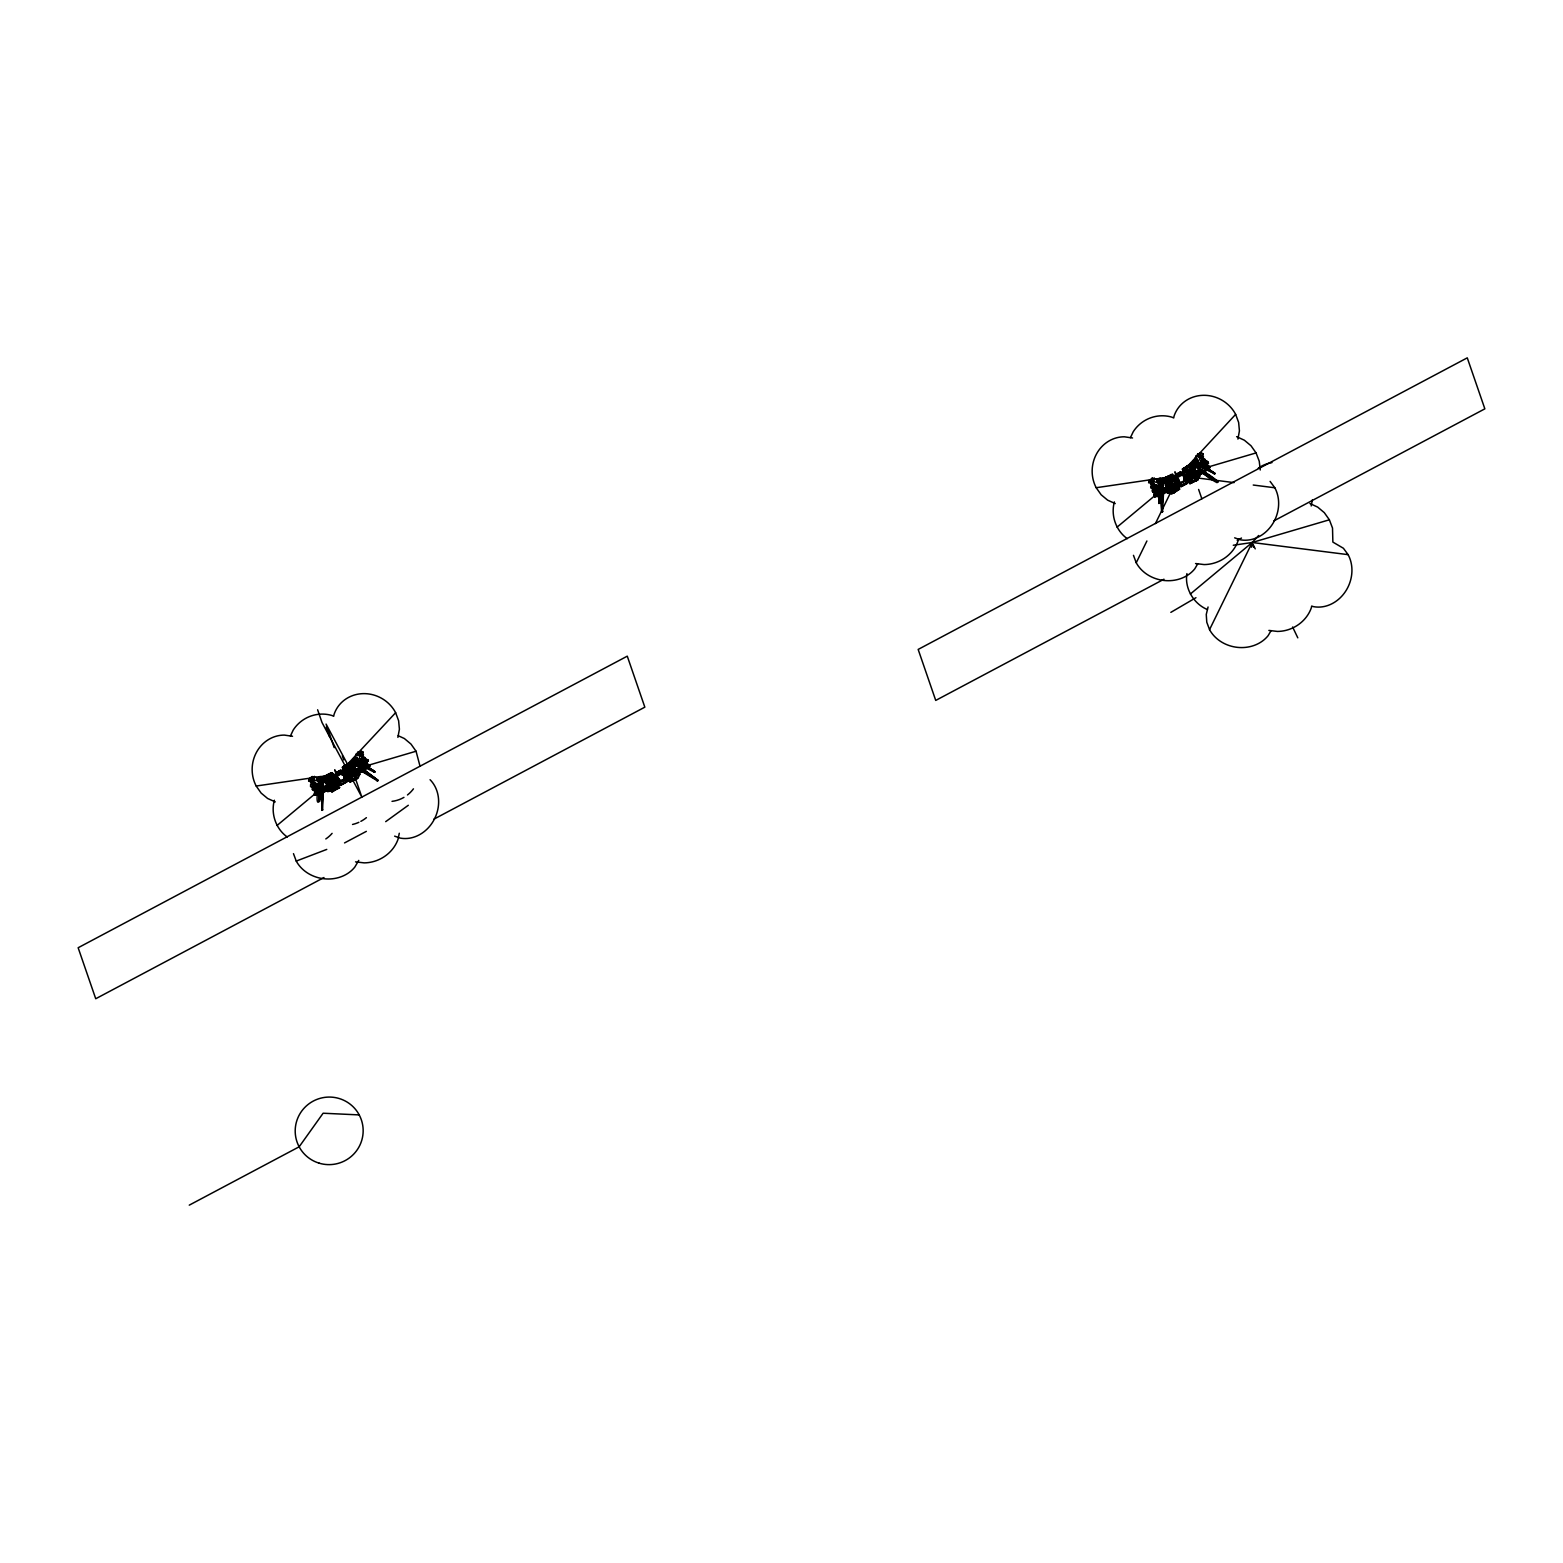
<?xml version="1.0" encoding="UTF-8"?>
<svg xmlns="http://www.w3.org/2000/svg" width="1563" height="1563" viewBox="0 0 1563 1563"><rect width="100%" height="100%" fill="white"/><g stroke="black" fill="none" stroke-linecap="round" stroke-linejoin="round"><path stroke-width="1.5" d="M318.403 784.958C313.128 818.992 325.905 793.613 318.403 784.958L312.385 789.569L319.204 785.193L318.735 801.331L319.204 785.193M318.793 780.308L318.637 777.983A2.032 1.622 52.5 0 1 320.513 776.635A2.032 1.622 52.5 0 1 322.212 778.96L319.399 801.487L318.676 778.472L318.989 781.344A2.032 1.622 52.5 0 1 317.484 779.996L317.387 778.179A2.032 1.622 52.5 0 1 319.165 777.671L320.063 777.221L318.344 779.292M321.704 792.461L321.998 810.396L322.838 792.636L314.632 795.176L315.101 789.022L315.003 794.805M1159.394 491.583L1158.925 503.071L1158.398 486.66L1158.925 503.54L1160.059 492.032M1173.09 476.617L1171.547 475.132L1170.218 476.031L1172.23 474.996L1167.17 477.262L1172.328 474.859L1167.17 477.243L1172.66 474.156L1161.602 479.196L1159.414 503.169L1159.043 479.646M1161.719 494.142L1161.7 511.589L1162.833 494.318L1161.778 512.117L1160.938 494.025L1161.7 511.589L1162.071 494.201L1154.647 496.858L1155.585 490.723L1156.014 496.546L1156.757 488.848M352.808 769.992L351.597 768.332A2.032 1.68 72.1 0 1 351.909 767.413C349.721 764.483 354.019 776.029 352.906 764.639M1193.722 470.58L1193.507 471.655A2.032 1.68 72 0 1 1191.28 472.436A2.032 1.68 72 0 1 1190.342 469.721L1196.223 455.771L1200.169 457.392L1203.217 453.915L1201.185 460.303M353.668 772.786L354.059 773.861M361.776 769.563L359.295 771.36L357.614 769.641M364.159 761.923C355.7 760.849 382.173 771.907 362.401 761.025M1193.644 473.296A2.032 1.622 52.6 0 0 1193.448 476.617L1193.624 473.648M1198.723 469.642L1198.43 471.752L1200.521 472.514M1199.837 470.189L1200.501 472.378M1201.439 471.733L1201.185 470.756M321.724 803.265L321.88 809.81L322.056 792.519L322.427 810.259L323.404 791.093M314.046 787.205L310.549 786.658L310.607 784.411L315.003 783.708M313.421 787.439L311.252 786.384L312.6 786.658M312.561 788.377L312.639 784.411L311.291 784.196M315.218 788.983L314.866 794.688L314.163 788.358M327.449 791.464L331.864 791.093L327.449 791.464L326.687 790.018L331.004 787.459L326.98 789.002C322.564 784.919 327.409 793.379 317.387 789.999L317.445 786.58M318.422 786.775L318.344 790.155L324.635 789.256M1153.162 483.631C1154.197 487.148 1146.832 486.992 1153.435 489.121M1154.158 490.04L1154.1 496.233L1155.585 490.723M1163.966 490.762L1165.197 489.707L1164.064 491.134L1157.401 491.681L1157.46 488.281M1158.417 488.477L1158.925 491.661L1157.401 491.681M1167.62 488.164L1168.968 490.704L1163.517 492.931L1162.54 511.922L1161.504 492.482L1156.757 494.67M314.104 793.848L321.49 790.8M314.104 794.551L322.838 791.933L323.736 787.752L324.342 788.631M1156.014 495.842C1162.305 500.707 1164.611 482.674 1164.083 492.56L1167.717 491.446M363.222 763.115L363.808 761.826L362.108 762.021M1193.39 475.64L1193.194 474.742A2.032 1.622 52.6 0 1 1193.409 473.413L1192.002 474.566A2.032 1.622 52.5 0 0 1194.288 477.536M1203.725 464.426L1203.1 463.332L1203.217 464.817M1159.258 490.899L1158.925 503.071L1158.847 487.91L1152.986 492.032L1153.709 486.269L1153.572 491.583L1158.886 488.359M1153.357 492.13L1154.08 486.367M324.088 790.878C325.807 787.478 321.314 789.276 321.333 782.203M319.575 785.29L318.911 801.37L319.575 785.29L313.342 790.429L313.401 786.423M361.834 769.543C359.822 770.11 353.687 775.228 362.01 770.793L357.165 774.037L355.797 770.833M1197.903 474.371L1197.043 470.658L1198.919 472.964L1200.814 472.3M1197.727 470.443L1197.297 474.644L1202.396 473.198L1197.18 475.738L1202.396 473.198M317.191 788.573L316.566 793.965L314.671 793.672L314.886 790.311M1156.561 495.666L1156.854 489.375M315.042 782.301L314.143 782.692C306.328 780.25 310.451 782.692 311.74 778.784C315.257 778.687 308.907 777.182 313.655 776.85L320.884 778.413L318.442 779.566M1160.488 479.06C1159.512 480.642 1154.842 482.303 1157.558 479.9A2.032 1.622 52.5 0 1 1159.179 479.372L1153.65 478.552C1149.704 476.832 1154.334 484.335 1149.293 482.361L1154.236 484.432M320.395 782.223L317.25 784.528L310.607 782.692L313.069 780.816L311.643 780.425L311.838 776.772L313.245 777.163M312.385 789.569L312.991 782.282M316.293 783.239L316.136 786.384L318.149 783.747M324.713 780.758C338.077 780.035 323.17 785.271 324.225 781.148C321.939 778.667 330.34 779.136 329.891 781.793C323.834 786.384 319.497 773.802 328.464 779.351L323.346 779.507L328.933 779.409A2.032 1.622 52.6 0 1 330.653 781.695A2.032 1.622 52.6 0 1 328.797 783.083L327.409 782.594M1153.26 478.845L1151.833 478.454L1151.657 482.127L1153.064 482.518L1150.622 484.393L1157.265 486.21M1159.199 486.875L1152.4 491.27L1153.025 484.882M1154.373 491.817L1155.116 485.253M1157.226 488.594L1156.249 490.86L1156.307 484.921M308.673 781.187L308.771 779.116L311.838 776.772M309.279 780.719L313.069 780.816M311.643 780.425L312.854 778.804M311.76 778.413L312.229 776.459M312.053 780.113L313.46 780.504L313.655 776.85M313.46 780.504L314.319 776.342M312.424 788.924L318.422 784.313L318.207 778.823A2.032 1.622 52.5 0 0 318.969 780.171L321.45 779.019L319.868 777.143M320.767 780.66L321.06 780.445A2.032 1.622 52.5 0 0 321.646 779.781L320.415 784.86L318.422 784.313M321.138 783.043L322.173 780.679L323.717 781.187M320.474 777.378C315.902 779.605 320.747 787.459 322.173 780.679M323.248 780.972L322.681 780.367M323.365 778.941L323.248 781.422L327.859 783.258L329.012 780.797L329.265 782.321M1148.668 482.869L1148.785 480.798L1151.833 478.454M1149.274 482.42L1153.064 482.518M1151.657 482.127L1152.244 478.161M1152.068 481.814L1153.474 482.205L1153.65 478.552M1153.474 482.205L1154.315 478.024M1156.991 490.313C1157.792 490.001 1154.529 487.89 1156.991 490.313L1157.304 485.233M1161.231 479.997L1161.075 479.704A2.032 1.622 52.5 0 0 1158.281 479.313L1158.437 485.995L1152.419 490.606M1160.293 479.235L1160.664 483.592L1162.11 484.002L1162.188 482.361L1168.733 484.55L1168.655 482.322L1169.222 483.69A2.032 1.622 52.5 0 1 1167.815 485.859A2.032 1.622 52.5 0 1 1165.724 483.631M1167.874 484.94L1162.716 483.006L1162.735 481.052L1168.929 481.091L1172.934 478.962M1163.36 480.623C1166.506 486.308 1158.613 476.168 1162.735 481.052M324.752 789.764L324.909 788.28M324.948 788.534L323.307 786.971M352.789 769.172C350.698 765.929 354.664 771.106 351.284 769.856A2.032 1.68 72.1 0 0 353.707 770.461L354.391 770.285M356.305 770.618L356.227 771.419M360.272 768.859L359.138 770.403L360.506 769.309L356.716 763.428L356.755 766.026L359.607 766.847M359.275 767.003L358.65 767.902L359.295 766.827M1163.224 489.903L1166.506 487.773M1165.041 491.485L1162.892 491.27L1165.021 490.704L1163.38 490.997L1163.81 490.079M1166.682 491.72L1171.019 489.141L1166.994 490.704C1166.526 488.477 1161.876 491.681 1164.689 491.583M1190.928 464.328L1191.69 463.859M1198.723 470.268L1201.263 469.935L1194.953 473.921L1192.979 472.886L1189.443 466.282L1193.057 464.191L1192.295 462.785L1189.463 464.621L1190.205 466.028L1183.66 469.291L1190.478 465.5M1194.953 473.921L1194.191 472.495L1196.535 475.386L1199.309 469.799L1196.516 472.925L1198.293 470.834M1196.32 472.3L1195.304 472.417L1196.242 473.101M1200.091 468.197L1199.876 469.623M1154.901 491.993L1154.119 495.53M1163.009 489.414L1162.657 487.48M1162.598 487.461C1163.36 488.047 1162.012 490.665 1163.36 486.933M313.811 782.223L312.893 788.553L314.886 789.1L315.355 783.317M1153.807 483.905L1152.908 490.235L1154.901 490.782L1155.936 485.175M1155.116 490.704L1154.998 496.487M359.9 768.625L359.334 769.875L377.621 780.953L365.586 771.614M359.119 770.735L359.705 769.895L358.552 770.539M362.792 762.06L363.71 762.744M1198.157 470.561L1198.196 471.049M1196.418 472.925L1197.395 474.761L1200.501 473.452C1200.599 467.943 1197.356 473.863 1199.563 471.166M1199.563 471.987L1199.583 470.111M1200.56 471.245L1199.134 472.417M314.417 782.282L314.104 783.512M324.948 788.319L322.056 786.951L321.958 785.408M322.701 784.626L322.642 785.779M327.507 785.603C329.969 784.743 328.718 786.13 325.28 785.974M357.321 775.15L357.849 774.31M355.778 777.065L355.211 774.466L359.099 772.806L359.881 774.232L357.458 774.525M360.545 769.699L359.138 770.754L359.724 769.797M360.369 769.524C356.95 769.719 354.625 781.402 357.712 768.762M360.408 769.367L359.627 769.563M1154.998 485.39L1154.295 483.846M1165.764 482.088L1167.053 480.818L1169.437 482.107M1168.01 488.047C1168.069 485.409 1169.183 488.34 1162.774 490.372L1163.673 489.688L1161.329 483.905M1197.258 476.266L1195.851 477.985M1197.219 477.399L1197.473 476.207M1199.134 472.085L1199.954 471.538L1198.899 472.358M1153.709 486.269L1153.377 491.739M317.348 788.201L317.23 786.912M323.013 790.214L321.998 790.702M331.317 786.736L331.122 785.525M1162.716 492.013L1161.661 491.837M274.385 800.236C270.575 813.659 275.889 828.898 287.24 836.986M1114.38 501.918C1110.59 515.341 1115.904 530.58 1127.255 538.668M1186.923 573.601C1184.383 588.352 1193.741 603.924 1207.437 609.57M1251.416 547.206L1252.178 542.498L1258.664 535.503M320.962 779.37L321.06 780.445L322.134 779.409M1160.762 480.349L1160.449 480.154A2.032 1.622 52.5 0 1 1160.586 482.537L1160.977 480.505L1160.02 480.955M1161.25 480.994L1160.762 482.361A2.032 1.622 52.5 0 0 1161.661 481.463L1160.918 485.585M321.392 779.156L320.005 783.454M1160.801 479.528L1160.313 485.136M1161.387 480.837L1159.902 484.804M1172.055 479.567C1148.805 487.324 1174.634 479.743 1168.089 484.217M1168.909 482.4C1158.965 477.282 1166.682 487.441 1169.945 483.201M1164.181 481.717L1168.909 483.749L1168.284 484.804M1175.493 477.555L1182.468 473.667M318.735 779.116L320.024 777.514M319.516 778.902L319.653 779.761M327.761 782.789L326.882 782.34A2.032 1.622 52.6 0 0 327.859 783.258L329.598 782.203M329.441 782.379L329.246 780.601M397.901 737.384L399.405 729.198L398.624 720.758L395.634 712.689A33.995 31.729 29.4 0 0 363.007 693.64A33.995 31.729 29.4 0 0 334.052 714.447L333.701 716.284L331.923 715.483A33.995 33.272 -33.2 0 0 293.219 730.038L290.425 735.978M1156.522 480.486L1157.577 479.861M1158.828 481.365L1159.355 479.9M1159.414 479.587L1159.863 480.837M1168.538 481.736L1164.279 481.384L1164.533 482.518M1167.248 484.51C1170.023 480.408 1164.63 485.038 1168.753 484.061M1169.202 484.198L1169.808 482.615M1237.916 439.086L1239.42 430.88L1238.638 422.459L1235.649 414.371A33.995 31.729 29.4 0 0 1203.022 395.322A33.995 31.729 29.4 0 0 1174.047 416.129L1173.715 417.966L1171.918 417.165A33.995 33.272 -33.2 0 0 1133.234 431.74L1130.44 437.66M1311.201 505.963L1312.314 499.926M354.449 761.279L358.181 762.099L357.829 763.565L355.309 763.076L353.492 769.953A2.032 1.68 72 0 1 351.265 770.754A2.032 1.68 72 0 1 350.327 768.039L354.039 760.634M1194.874 459.835A2.032 1.68 72.1 0 0 1193.585 462.433A2.032 1.68 72.1 0 0 1196.223 463.527L1194.249 471.401M354.703 763.369L354.156 769.289A2.032 1.68 72 0 0 354.019 768.254L354.039 769.152M1194.152 470.991C1198.762 465.618 1191.924 461.476 1191.084 469.134L1191.944 469.056M399.288 833.255L398.018 839.311A33.995 30.928 -25.6 0 1 364.12 862.874L355.543 861.858M1238.404 539.176L1238.013 540.993A33.995 30.928 -25.6 0 1 1204.116 564.575L1195.558 563.54M352.417 766.749A2.032 1.68 72.1 0 0 350.952 768.293C360.936 768.39 348.959 757.977 352.007 770.051M356.032 760.263L354.469 761.494L353.746 759.149M357.204 761.513A2.032 1.68 72.1 0 0 357.458 758.758L357.028 757.293L355.934 757.84A2.032 1.68 72.1 0 0 354.547 758.895L356.227 754.089L360.623 755.554L363.417 754.655L361.112 761.24L357.106 762.529L355.504 761.591M359.119 753.581L359.685 753.327C363.866 754.304 359.588 757.137 357.439 753.698L361.405 751.178L363.222 752.233L361.952 755.847M359.685 753.327L359.119 754.167L361.112 754.167L360.623 755.554M355.309 763.076C358.669 762.646 361.327 762.685 354.606 761.513L355.915 760.947M358.728 768.586L363.104 761.455L358.709 767.961M1198.997 464.406L1194.23 463.078L1193.819 461.378M1192.628 470.463C1190.85 477.164 1197.434 456.982 1190.908 470.717M1194.288 470.033L1194.015 465.794M1195.187 463.996L1193.409 464.953L1195.187 464.895M1193.644 461.456L1195.969 461.534L1194.484 463.176M1196.691 460.499C1194.112 456.689 1198.352 463.703 1195.226 460.245A2.032 1.68 72.1 0 0 1193.018 461.085A2.032 1.68 72.1 0 0 1193.976 463.781L1214.666 473.745L1194.64 460.714M1197.844 461.964A2.032 1.68 72.1 0 0 1197.473 460.44L1197.024 458.975L1195.929 459.522A2.032 1.68 72.1 0 0 1194.796 462.589M1203.217 453.915L1201.419 452.86L1197.942 453.993L1197.453 455.38L1200.638 457.256L1201.126 455.849L1199.485 455.849M1193.8 461.984L1197.922 463.781M1193.468 469.584L1193.741 471.284M350.894 768.722L353.043 764.541L354.059 765.147M351.167 768.351L351.108 769.621M1194.152 466.712L1195.382 466.165M1193.331 470.17L1194.073 465.872L1191.494 471.518M361.737 757.195L366.934 759.872L366.23 761.826L361.092 759.032L361.932 757.938M1208.062 606.991L1206.265 614.474L1206.773 622.211L1209.547 629.635A33.995 29.482 9.1 0 0 1268.101 635.692L1271.051 630.69M361.483 762.041L362.538 760.771M362.264 761.005L363.71 764.092M1193.39 474.839L1192.784 475.426M1201.967 463.371L1203.901 463.254M1200.872 471.85L1201.849 471.245M353.277 772.786L354.117 774.564M1192.569 475.269L1193.741 474.234M1175.259 477.008L1176.705 476.52M314.925 787.537L315.98 787.811L314.945 787.85M327.077 786.853L322.76 788.69L325.299 788.201M351.949 767.374L351.089 768.175L352.222 766.827A2.032 1.68 72 0 0 351.089 767.433C355.895 755.183 351.616 774.486 349.448 764.581L353.043 762.51L352.3 761.103L350.737 762.119L351.616 762.842M355.895 770.52L356.423 771.243M361.815 757.371L361.874 758.309M1155.975 488.652L1156.268 489.747L1156.327 488.516M1165.529 489.883L1164.279 491.056M360.799 763.408L374.749 771.731L355.211 758.563A2.032 1.68 72.1 0 0 353.004 759.384A2.032 1.68 72.1 0 0 353.98 762.099L374.514 772.259L362.186 764.033L368.34 760.947L360.525 764.19L375.14 772.005L361.209 762.236M368.047 760.028L360.994 762.607L360.311 764.561L367.364 761.982L368.047 760.028L361.834 756.902M1196.984 455.536L1197.942 453.993L1199.134 455.693M1201.224 463.918L1200.521 465.891L1215.057 473.784L1201.224 463.918L1207.769 462.511C1192.882 455.575 1219.003 465.266 1203.217 463.977M1209.508 467.552L1204.702 464.387L1209.86 467.786L1207.925 468.392L1202.865 465.207L1207.632 462.882M351.089 767.433L353.531 762.06M357.478 758.543C353.121 758.114 357.614 756.355 357.048 760.536M356.989 753.854L357.927 752.291L359.529 753.229M363.417 754.655L360.232 752.799L360.721 751.393M356.735 763.916L361.112 754.167M360.272 753.151L359.216 754.734M362.518 752.448L361.209 755.378L359.783 754.538L363.222 752.233M361.268 758.583C359.568 760.614 364.648 759.501 361.659 758.856M1193.839 464.543L1195.246 460.968L1199.251 464.426M1198.86 464.68L1194.62 463.195L1195.597 461.065L1198.997 463.449M1197.434 460.401L1195.167 460.929M1199.231 455.165L1200.677 456.005M1200.228 454.481L1200.736 453.075M1200.169 457.392L1196.73 465.598L1195.324 464.778M1201.693 455.673C1201.595 459.229 1197.356 454.657 1201.205 457.06L1202.494 454.11M1201.107 462.922L1203.432 456.357L1200.638 457.256M368.204 761.318L362.929 758.739L367.637 761.181M362.929 758.739L368.34 760.947M361.932 763.33L361.327 763.526M367.872 761.103L363.183 758.329M1206.069 462.062L1203.197 460.03M331.571 786.658L331.278 787.029A2.032 1.68 72 0 0 330.594 784.782M1171.469 488.633L1171.469 487.441M360.936 763.037L374.807 771.536L361.502 763.154L364.335 765.069L359.392 770.774L360.506 769.113M1163.165 479.04L1162.012 478.884L1162.755 480.29L1166.447 478.473L1163.419 479.782M1192.628 472.866L1192.901 473.706M1193.175 475.035L1193.37 476.012M1197.961 471.284L1196.262 476.344M1201.478 473.902C1198.723 472.475 1199.505 468.802 1199.368 471.205L1199.27 470.483M1199.388 472.456L1199.72 470.951M314.202 783.473L314.925 782.379M1197.59 476.52L1199.29 476.383L1197.551 480.095L1189.697 483.807L1191.827 482.674M320.728 782.457C325.358 781.754 321.314 785.74 322.584 786.306M322.369 786.033L323.541 783.669M1163.536 485.37L1162.325 487.128L1163.536 485.37L1162.735 483.866L1160.723 484.159M338.116 786.013L339.21 785.447L338.311 783.766M346.126 775.912L348.393 780.562L352.066 778.628L347.846 770.52M1177.916 488.731C1181.218 488.066 1173.715 488.965 1179.205 487.128L1178.014 484.589L1178.756 486.152L1175.044 487.832L1170.492 479.431M336.416 782.985L334.443 784.411L330.184 775.189L325.163 777.241M331.454 773.822C329.519 774.349 323.756 777.768 331.766 773.177M332.665 774.369L333.486 773.724L330.887 774.818L333.486 773.685L331.161 774.662M330.985 774.994L332.411 774.252L331.61 772.864L323.756 777.339M337.842 785.974L335.537 787.381L330.946 778.608L332.196 777.553L328.953 779.683L332.939 777.221M334.072 784.255L331.512 777.846L332.098 778.921M334.13 775.072L337.999 781.969L336.319 783.297M333.447 782.242L336.084 782.418M335.146 782.77L335.889 783.571L333.974 783.141M345.052 766.378L342.981 767.55L347.396 764.717M337.921 784.86L330.379 788.534L338.819 784.372L336.866 785.173M344.778 767.687L343.45 768.41L345.853 765.968M344.348 770.051C340.5 771.927 347.768 767.003 346.126 768.781M336.631 786.775L335.361 785.017L330.965 788.084L332.899 786.892L326.628 775.189L321.587 777.495L322.349 778.902M336.455 785.701L337.842 784.919L335.986 785.955M343.235 767.492L347.943 764.541L344.817 767.941M348.529 776.342L346.83 776.323L348.471 776.889L350.854 775.15M343.43 768.175L348.178 765.03L342.121 767.511L348.783 763.33L355.035 775.053L346.81 779.351C347.377 783.473 355.622 778.315 351.538 775.6L346.458 778.296L347.279 780.191L356.52 773.705M351.558 777.378L349.194 778.823L350.249 778.198M1171.547 476.52C1179.03 472.534 1162.071 480.154 1171.488 476.344M1167.639 480.857L1174.184 476.656L1173.539 477.536M1171.625 474.683L1167.033 476.891L1171.566 475.113M1169.515 483.436L1173.266 480.31C1163.868 481.15 1191.924 466.907 1187.138 474.195M1167.756 481.853L1171.84 479.509M1173.032 481.091L1171.625 481.58L1173.09 480.408M1173.95 484.862L1176.353 483.827M1182.839 470.483L1186.356 468.548L1190.967 477.34L1187.196 478.786L1182.781 470.404L1183.953 469.877M1185.477 471.284L1187.04 469.838L1183.953 472.046M1174.341 486.523L1175.142 488.34L1178.131 486.23M1185.672 469.134L1187.802 466.341M1186.141 470.619L1185.321 468.568L1185.594 470.053M1188.368 477.575L1189.463 476.891M1187.313 479.274L1189.971 477.829M1185.535 475.855L1187.997 481.502L1191.67 479.567M1190.557 480.935L1189.521 481.599L1192.061 480.31L1190.01 476.559L1191.612 479.313L1187.9 481.013M362.968 771.321L363.749 769.602L378.012 780.66L362.968 771.321L370.001 765.772L364.687 762.705L369.298 766.026M1217.089 482.674C1200.052 473.941 1196.711 464.172 1217.929 481.482L1203.627 471.87L1202.846 473.589L1217.557 481.951M360.467 762.646L363.241 756.472L365.097 757.703L362.968 762.451M364.492 758.153L363.905 759.364L365.097 757.703M362.636 765.577L363.945 765.948L361.151 764.092M364.335 765.069L359.939 770.422M361.366 770.93L366.856 766.398M367.911 766.71L369.181 764.62M1201.4 462.277L1203.236 458.154L1205.112 459.385L1202.982 464.133M1199.309 472.378L1204.35 466.751M1196.125 471.049L1198.43 475.132L1206.851 468.079M1204.585 464.465L1209.762 466.692L1202.396 472.612M1199.427 469.506L1201.107 465.754M369.923 765.929L364.433 763.096M363.28 770.618L364.492 769.992L377.699 780.289L363.28 770.618L369.493 765.87M1160.449 481.56L1161.446 480.72M329.695 781.93L327.839 782.36M1197.746 563.813L1194.796 568.815A33.995 29.482 9.1 0 1 1136.242 562.778L1146.91 540.974M1155.428 523.546L1174.614 484.335M1209.547 629.635L1252.178 542.498L1329.371 519.795L1332.516 528.06L1332.868 542.087L1343.399 548.261L1348.107 554.65A33.995 29.502 -65.7 0 1 1345.391 591.615A33.995 29.502 -65.7 0 1 1313.33 606.62L1311.689 606.053L1311.318 607.87A33.995 30.928 -25.6 0 1 1277.42 631.432L1268.863 630.417M1193.077 471.186C1190.049 473.902 1191.084 465.891 1193.194 468.04M351.89 766.925L354.039 764.541M1191.104 469.877L1193.761 465.969M353.648 759.774L354.645 759.012L356.09 760.419M1193.898 461.417L1194.914 460.597M1194.914 460.811L1194.132 461.984M1194.601 461.749L1196.867 461.788L1194.718 462.687M327.37 781.305L328.445 780.211L328.582 782.457M1160.938 480.681L1159.238 480.29L1159.844 485.077M1164.298 488.301L1163.282 489.18M312.678 782.321L312.893 784.313L312.932 782.653M315.843 783.864L314.769 784.9M1152.693 484.002L1152.83 485.917M362.01 758.524L362.049 757.293M1191.162 469.31L1190.557 469.31C1199.29 459.483 1186.962 470.346 1192.276 468.099M1193.644 471.049L1192.315 471.831M358.767 860.392L354.781 867.133A33.995 29.482 9.1 0 1 296.247 861.076L293.473 853.652M1155.448 487.754L1157.323 486.581M323.033 788.807L324.518 788.787M361.463 758.758L360.311 759.012M1155.975 489.883L1155.272 490.02M1201.224 460.753L1201.869 459.698M1200.306 472.69L1201.224 471.127M355.954 764.541L357.282 763.057L360.232 768.586L361.248 768.254L352.964 771.204L352.144 769.621M1196.77 467.728L1198.88 467.728L1195.969 466.223L1197.278 464.739L1201.615 472.808M352.242 772.513L351.988 772.864A2.032 1.622 52.5 0 0 352.906 775.522M359.803 770.598L358.494 769.778M331.884 775.619C335.029 774.369 320.552 776.459 332.04 772.689M1171.078 475.64L1171.078 477.633L1172.426 476.774M336.162 784.509C339.659 784.528 337.295 778.96 338.8 782.75L337.12 781.363M348.1 768.683L349.194 768.175L346.908 769.035M356.872 777.573L349.174 781.148L351.304 780.035M1177.369 485.526L1175.786 486.425M1188.408 470.346L1189.463 470.346L1185.711 471.186M1190.4 482.127L1189.189 482.83L1191.143 481.599M359.881 774.232L358.142 777.964L349.682 782.106L357.536 778.413L359.256 772.337M1197.746 478.903L1199.876 475.934L1199.114 474.488L1194.64 476.598L1197.551 480.095M327.761 774.72C324.928 777.339 335.596 771.262 331.649 772.982M1188.056 469.975L1188.994 469.545M1164.767 491.446L1164.513 488.789L1161.915 488.457M325.846 779.976C328.953 777.651 326.745 781.656 326.843 779.175M326.628 780.523L326.667 780.484A2.032 1.622 52.6 0 1 329.402 780.64A2.032 1.622 52.6 0 1 329.305 783.434L328.464 784.059M328.738 782.36L328.543 781.129L329.226 782.106A2.032 1.622 52.5 0 1 327.351 784.079A2.032 1.622 52.5 0 1 325.925 781.051M1153.904 484.1L1155.975 485.116M1199.583 471.85L1198.059 472.124M1199.954 472.104L1203.959 467.63M328.015 779.195L329.324 779.663L334.677 775.776L328.093 780.054L327.292 779.292L332.352 778.12M343.508 766.964C341.242 769.738 352.496 762.47 346.165 766.573M342.981 767.492L345.052 766.515M343.86 768.039L342.766 768.762L343.586 768.097M346.224 767.042L350.952 775.639L349.194 776.479L350.698 774.154L350.952 776.303M338.389 787.049L331.884 790.565L338.409 786.677M337.96 788.28L338.917 787.635M1173.891 491.857L1171.879 492.247L1177.642 488.75M1178.346 488.672L1177.252 489.219L1178.033 488.555M1167.444 493.146L1168.596 492.775L1167.424 490.88L1167.444 493.146L1171.605 493.732L1178.111 489.883M1178.268 489.981L1173.481 493.127M345.618 768.175L344.134 768.898M343.997 769.133L343.45 767.14M347.885 779.312L349.78 778.608M1189.072 479.567L1195.617 475.68M1189.658 480.349L1191.573 479.06M1191.553 479.372L1196.535 475.386M331.512 777.807L327.273 780.484M1168.694 481.365L1170.785 479.978M1171.449 478.806L1168.284 480.544L1171.586 479.528M340.597 771.634L395.634 712.689M351.323 768.156L353.805 767.746L352.476 767.902M1182.136 472.124L1235.649 414.371M1194.249 461.398L1196.398 460.772M1193.585 462.062L1193.761 460.831L1194.933 462.355L1195.207 461.144M1192.374 469.916C1193.331 471.635 1190.693 468.646 1194.112 470.561M1198.587 464.778L1198.821 464.309M1163.751 481.775L1168.206 482.186M321.626 784.685L322.701 783.903M324.127 786.951L322.994 787.713M1152.556 479.919L1152.165 479.802M330.985 778.511L332.352 777.69M341.887 772.708L340.695 770.461L338.917 771.106L337.628 772.083L338.819 774.33L336.651 775.912M353.512 762.353L352.75 760.947L343.43 767.433L344.309 766.847M346.146 767.101L342.766 768.781L347.201 777.085L348.49 776.948M340.05 773.822L339.738 774.408M348.275 775.873L350.464 774.388M337.12 786.384L338.018 785.974L337.53 787.537M355.309 774.076L348.139 778.179L349.838 777.495M349.077 778.902L349.936 777.866M350.132 779.683L350.972 779.175M350.874 778.999L349.682 779.761M1170.062 475.875L1172.25 474.703M1179.147 472.847L1175.728 474.624L1176.118 475.836M1187.196 471.811L1188.056 472.886L1192.921 471.498L1191.299 471.557M1173.461 475.367L1178.014 483.651L1176.118 485.253M1177.603 485.253L1176.001 486.484M1177.388 486.581L1170.394 490.235L1178.815 486.386L1177.095 486.386M1189.463 476.93L1190.478 476.09L1189.482 478.004L1190.869 476.832L1189.814 473.257L1190.772 475.015L1185.672 477.711L1184.715 475.953L1186.395 477.34M1189.717 477.946L1186.805 478.024M1189.56 481.638L1190.752 479.939M1190.713 481.033L1189.638 481.404L1190.772 482.225M1190.4 482.4L1196.887 479.255M315.101 788.104L315.394 787.146M350.542 762.724L351.187 761.963M352.476 765.85L351.87 767.218M330.75 787.01L329.754 783.864L328.386 784.646M1163.243 490.254L1164.396 490.606L1163.224 490.704M325.612 776.909L332.509 774.466M1165.627 478.591L1172.27 475.777M351.245 780.035L350.053 780.719L351.03 780.406M1187.02 471.205L1189.482 470.385M1177.33 485.644L1178.307 485.097L1176.665 485.468M1167.541 477.672L1166.096 477.477L1170.472 475.562M277.081 825.44L320.141 789.549M1117.076 527.122L1160.156 491.231M1190.381 593.999L1252.178 542.498L1348.107 554.65M319.36 785.798L313.186 789.803M328.386 778.726L332.079 776.479M328.445 779.136L329.422 778.628M331.434 777.104L332.313 778.941M1183.269 468.763C1195.617 461.573 1177.525 470.248 1185.164 470.561M343.118 767.374L347.299 765.44M337.256 787.459L338.331 786.873M1183.797 468.529L1184.324 470.463L1185.672 469.877M1183.445 469.877L1188.173 466.77L1184.226 469.056M1178.854 489.649L1179.85 489.024L1178.6 489.629M1184.832 467.884L1184.5 468.9M330.184 775.189C322.115 778.862 330.77 772.181 325.788 777.299L325.026 775.893M314.886 789.1L318.559 786.267M314.358 790.116L320.376 785.505M349.135 768.156L348.549 769.27L350.854 767.023M336.573 782.028L337.608 781.226L338.096 782.477L336.612 783.141L337.901 782.106M1165.392 477.536L1171.605 476.656M1152.4 491.27L1158.398 486.66M1154.901 490.782L1158.574 487.969M1176.587 483.709L1178.834 483.788L1177.799 481.502L1172.699 484.217L1173.774 486.581L1169.437 476.383M316.507 778.804L318.246 777.69A2.032 1.622 52.5 0 1 320.747 777.632L321.333 778.608M317.309 779.878L319.204 778.335M313.557 782.985L314.73 783.825M318.598 779.839L323.873 776.87M318.793 780.054L319.927 779.566M314.984 783.161L314.143 782.692M319.301 780.347L321.118 779.39M320.864 779.996L321.392 780.152A2.032 1.622 52.5 0 0 320.747 777.632L320.298 777.475M321.724 779.077L326.433 776.791L325.143 776.029M324.244 781.031L324.752 779.585M318.852 784.274L323.736 780.601L322.623 781.383M324.283 779.917L329.168 780.25M318.383 785.349L320.356 785.896M325.886 780.855L326.139 779.722M327.312 780.25L327.996 779.722A2.032 1.622 52.6 0 0 326.862 780.289M327.429 781.031L327.155 780.054M327.917 781.93L326.296 783.356M326.765 782.106L327.761 781.656M326.569 780.328C330.887 779.429 325.846 782.809 329.637 780.64M329.305 783.923L326.276 785.212L328.015 788.67L323.971 791.093L322.193 787.772M327.038 786.638L325.866 785.525L326.647 786.951L330.575 787.342M348.998 769.191L350.425 767.042L348.373 768.254M349.838 768.742L350.894 767.921M331.981 785.193L331.434 786.443M326.042 787.4L329.988 787.791L338.292 783.395M364.374 762.412L364.023 760.927L362.049 761.142M364.589 762.783L369.454 765.694M353.941 774.056L353.062 774.564M318.832 800.862L319.77 801.116M352.906 774.33L351.831 769.68M358.318 770.11L359.939 769.699M357.165 774.037L362.382 771.516M362.01 770.793L358.415 773.451L357.693 772.63M362.382 770.93L368.399 766.339M354.703 777.886L356.364 776.596M359.275 774.701L357.575 774.623M356.169 779.175L350.229 767.511M377.445 780.171L377.074 780.972M1159.218 480.017L1157.48 481.678A2.032 1.622 52.5 0 0 1158.984 483.026L1154.139 481.697M1160.293 480.369L1161.153 484.725L1162.11 484.002M1153.826 485.624L1154.823 485.292M1163.81 479.06L1165.041 477.594L1163.185 479.001M1159.668 481.463L1161.172 480.017M1160.234 481.756L1161.309 480.876M1165.568 477.692L1166.643 476.871L1172.953 488.574L1165.783 477.243M1160.86 481.678L1162.13 481.111M1163.36 481.209L1168.284 481.599M1167.756 477.418L1166.252 478.102M1162.716 483.006L1163.263 482.654M1158.378 487.031L1160.371 487.578M1152.986 492.032L1158.984 487.422M1166.877 481.971L1168.44 481.892M1166.819 483.807L1167.659 482.791M1167.776 483.358L1166.291 485.038M1168.245 483.397L1169.652 482.342L1169.73 483.358A2.032 1.622 52.6 0 1 1168.733 485.312A2.032 1.622 52.6 0 1 1166.506 483.592M1166.135 484.804L1167.913 483.612M1163.693 488.711L1163.106 487.617M1195.363 478.825L1190.693 470.072L1188.857 469.779L1190.439 468.744L1188.544 470.014L1191.319 469.584M1166.076 487.734L1165.451 488.691L1166.584 488.144M1189.013 470.893L1190.908 469.623L1195.773 478.747M1166.369 488.301L1170.57 489.024M1166.643 488.633L1165.881 487.207L1166.643 488.633L1168.421 487.754M1190.889 470.443L1193.116 476.266M1167.053 488.32L1166.291 486.894L1169.984 485.097L1170.081 487.031L1168.323 487.93M1171.976 486.875L1170.589 487.949L1171.234 489.864M1165.295 487.656L1166.057 489.102L1169.984 489.473L1176.861 485.605M1192.667 473.745L1193.233 472.749M1204.702 464.387L1209.313 467.708M1158.847 502.544L1159.785 502.798M1202.142 470.912L1203.178 470.893M1203.295 472.319L1217.636 482.049L1203.295 472.319L1206.46 469.682M1194.699 479.567L1196.379 478.298M1202.982 473.003L1209.996 467.474M1208.023 469.193L1203.803 472.378M1199.876 475.934L1198.88 476.695L1198.118 475.25M1203.334 473.237L1201.38 472.632M1198.137 479.646L1195.636 481.267L1190.225 469.193L1188.544 470.014M348.549 768.312L351.284 766.691M355.485 774.545L357.927 772.669M1185.946 470.561L1190.908 469.623M339.386 783.727L334.326 786.521L339.425 783.825L338.683 782.418L339.953 785.154L334.853 787.869L333.583 785.134L334.423 787.029L336.201 785.837M1178.111 487.656L1175.552 489.082L1171.703 481.814L1173.5 480.857M333.447 773.685C331.297 780.191 331.043 773.001 330.711 773.763M331.004 775.033L329.91 775.561L331.59 775.092M332.391 774.252L331.2 775.268M340.265 771.966C337.882 769.348 341.086 771.946 341.398 774.447L343.039 773.568M344.563 768.625L343.684 767.003C346.029 768.84 351.441 760.146 342.785 766.984M332.704 776.967L334.111 779.409M333.134 776.674L333.056 777.729M339.503 770.989L339.425 771.907M345.892 770.852L347.943 769.699L331.532 778.921M335.693 783.395L334.345 783.923M335.635 783.766L336.905 783.141M336.787 785.583L338.702 784.196M350.092 777.319L348.94 776.244M1171.429 475.386L1171.625 477.203M1179.772 472.495L1180.964 474.898M1174.399 477.301L1175.161 478.395L1173.598 479.118M1176.079 485.136L1174.341 485.605M1177.271 486.972L1176.607 488.281M1189.091 480.603L1196.926 476.129M385.69 821.65L408.314 805.277M324.459 789.979L325.729 788.885L325.084 786.912M1164.474 491.661L1165.724 490.587L1165.099 488.594M327.624 779.175L332.294 776.049M1171.117 479.607L1167.698 482.283M331.844 773.314L327.898 775.092M345.814 766.886L348.705 763.76L345.814 766.886L350.19 764.346M1185.829 468.587L1188.837 466.438L1187.587 465.813M1189.99 482.225L1191.221 481.834M1196.77 479.04L1190.869 483.28M1167.287 480.974L1171.371 478.258M1171.429 478.356L1168.284 480.525L1169.144 480.017M1188.017 466.946L1187.489 465.852L1192.764 462.648L1193.507 464.055M344.485 766.886L343.254 767.199M1185.125 468.119L1187.841 466.341L1184.91 468.294M1191.631 479.587L1189.248 480.681M327.292 779.292L330.633 777.026M341.222 773.959L345.911 770.891M347.22 772.454L345.579 769.992L343.958 770.852L347.611 769.133L346.947 767.921L336.24 774.31M344.622 771.087L344.505 770.325M336.358 784.587L337.413 783.845L335.381 784.997M336.338 785.642L334.13 786.15M1173.188 479.353L1171.508 480.115L1172.074 482.166L1173.618 481.13M1191.026 482.088L1191.514 483.084M349.448 762.939L350.737 762.119M349.448 764.581L352.75 760.947M356.755 766.026L358.865 766.046M352.964 771.204L356.579 769.113L357.81 770.403L357.028 768.976L357.81 770.403L356.52 771.223M356.989 769.582L358.083 768.957M360.877 767.531L358.591 766.945M356.188 771.184L360.232 768.586M353.726 770.95L354.488 772.376L361.248 768.254M331.2 791.308L336.885 788.885M331.59 792.05L338.546 788.28M1189.463 464.621L1190.732 463.801M1192.979 472.886L1197.629 471.323M1200.892 469.232L1197.219 472.534L1201.263 469.935M1194.503 474.077L1198.489 471.87M351.636 761.494L347.611 765.147L348.373 763.877C345.482 766.085 352.281 763.506 348.783 763.33M333.447 777.514L331.551 778.608M324.44 788.963L324.928 791.62L328.972 789.022L327.605 786.482M328.015 788.494L323.521 791.249L324.928 791.62M323.893 791.953L328.972 789.022M328.113 791.23L327.175 789.276L328.113 791.23L329.871 790.272M1187.958 466.731L1189.971 465.657M1162.872 492.951L1168.03 490.176M1163.517 492.931L1167.932 491.036M1168.968 490.704L1163.907 493.634M1167.424 490.88L1168.128 492.931L1169.945 491.388M348.393 764.756L349.663 764.327M327.331 775.404L329.715 775.228M1154.08 484.296L1153.963 485.663M1166.858 480.876L1166.662 482.166A2.032 1.622 52.6 0 1 1169.437 482.342L1169.652 482.342M1189.404 479.079L1188.154 479.861L1195.304 475.777M331.571 777.397L329.676 779.292M1183.523 468.646L1182.136 469.271L1190.01 464.621M1187.821 466.223L1184.109 469.584M1187.724 466.262L1183.699 468.685L1184.559 470.326M348.725 776.713L347.299 777.593L345.423 773.88L346.517 776.049L345.482 774.076L343.743 775.014M337.08 784.704L338.507 783.825L337.628 785.075M338.116 788.201L336.358 787.908M1188.525 478.024L1187.099 478.903L1186.297 477.106M332.509 779.175C329.891 781.012 336.338 777.886 331.708 780.113L331.415 779.253M336.827 784.235L337.08 784.098M1179.225 472.69L1180.456 473.784L1183.582 472.124M1172.465 480.896L1171.312 479.02M354.098 774.877L349.077 777.866M1170.843 612.364L1195.949 597.691M350.503 781.5L351.655 780.875M347.611 765.147L349.252 764.209M1189.248 465.891L1187.509 465.95M353.961 759.305L356.169 758.915M1196.828 463.43A2.032 1.68 72.1 0 1 1195.949 463.469L1195.988 464.035M1202.006 461.398L1202.26 460.147M1202.729 461.124L1201.263 461.437M1191.514 469.642L1192.53 471.655M337.764 788.24L339.835 787.342L338.937 788.065M352.3 770.149L353.297 769.817M1193.077 466.087L1194.191 466.556M332.294 775.697L331.278 773.587M331.454 773.626L330.067 774.173M331.864 775.365L330.731 772.825M330.946 773.763L332.216 773.177L330.418 773.939L332.645 774.974M331.923 779.683L333.544 778.804M334.033 780.679L332.431 781.539L334.013 780.171M1173.539 480.505L1171.937 481.365L1177.017 478.649M338.429 771.848L339.23 773.333L343.039 771.458L344.954 774.994L345.345 773.548L343.84 774.349L344.192 777.124M334.443 781.422L332.763 782.106L333.525 784.431L338.722 781.598L333.622 784.294M1187.997 470.033L1184.754 471.577M335.674 773.294L336.299 774.564L336.123 771.614L337.901 774.818M335.635 772.825L340.265 770.364L340.968 771.223M335.713 772.943L336.709 772.571M335.732 773.47L340.519 770.852M337.256 773.568L336.69 774.838M340.441 772.102L343.567 770.442M336.045 774.838L339.112 773.392M344.778 772.845L343.665 770.696L347.26 768.781M345.521 770.149L347.533 768.957M342.473 771.985L340.851 772.845L340.226 771.477M338.917 771.106L340.343 773.509L344.153 771.321M337.237 775.951L343.372 772.435M341.476 774.701L341.516 772.474M344.192 776.498L345.208 777.221L342.766 774.134L344.036 773.255M342.844 774.369L344.407 774.193M332.489 780.367L337.53 777.475L337.96 778.726M343.84 774.349L348.94 771.634M331.844 781.09L332.939 783.258L332.567 780.719M337.901 780.152L336.221 778.765L337.198 780.523M349.077 771.946L350.19 774.095L349.799 771.555M334.345 780.816L335.635 780.601L334.541 781.187M347.201 773.998L348.315 773.49M334.384 780.894L335.459 780.308M332.704 782.516L337.784 779.82L338.858 782.184L333.759 784.88L333.056 783.591M338.526 779.722L339.464 780.269L338.468 779.527M345.56 775.697L350.64 773.001L351.577 774.76L346.38 777.593L345.56 775.697L346.615 778.061L351.714 775.365M338.917 779.937L337.276 781.949M346.244 776.147L344.681 776.772L345.11 778.003M337.334 780.933L336.944 778.394M334.638 785.72L332.821 783.884L338.311 780.836L337.784 779.82M345.599 776.87L346.693 779.019L345.599 776.87L351.48 774.896M339.151 781.52L340.402 782.985L339.523 781.09M346.478 777.475L351.538 774.662M344.876 778.491L345.697 780.191L345.325 778.237M345.579 778.882L340.285 781.695L336.983 775.443M336.67 784.802L339.21 783.454L338.8 784.704M352.242 776.909L347.181 779.703L352.281 776.987L350.64 773.001M335.596 773.939L341.379 784.821L346.654 782.028L344.466 777.905M338.722 780.953L340.929 785.075L347.084 781.715L342.258 772.65M344.544 842.926L366.348 831.36M323.99 877.527L95.734 998.737L78.15 947.745L627.271 656.167L644.835 707.16L433.811 819.207M1174.927 471.694L1176.177 474.351L1175.22 472.554M1176.548 474.077L1175.396 473.687L1176.138 475.406M1175.65 474.507L1180.28 472.046L1180.983 472.905M1179.577 472.69L1180.69 472.163L1181.882 474.39M1175.904 474.996L1179.733 473.022M1177.252 475.269L1176.841 474.019L1170.511 478.337L1171.175 479.567L1174.751 477.653M1174.321 477.047L1177.232 474.761M1184.226 477.086L1188.935 473.315L1187.548 470.639L1183.953 472.554M1184.168 473.003L1180.339 475.211L1178.932 472.788M1171.527 480.623L1173.149 479.763M1177.232 477.653L1182.527 474.839M1186.356 472.749L1187.939 471.381M1184.656 478.571L1183.797 475.836L1188.876 473.14M1172.953 484.94L1171.859 482.772L1173.539 484.159M1171.859 482.772L1172.817 484.55L1177.916 481.834L1176.959 480.075L1177.115 481.99M1183.836 476.754L1185.418 475.582M1175.454 481.932L1174.575 482.947L1175.474 481.99M1188.31 475.093L1187.431 476.129L1188.329 475.172M1185.067 480.369L1183.875 477.887A2.774 2.735 -19 0 1 1184.051 479.978M1178.228 481.17L1179.03 482.186L1178.99 481.17M1185.555 477.379L1190.654 474.683L1191.709 477.047L1186.63 479.743L1185.555 477.379L1185.926 478.454M1176.919 482.576L1178.424 481.775M1185.262 479.743L1184.207 478.806L1186.2 477.653L1186.551 478.708C1183.758 479.099 1187.001 484.178 1185.34 479.939M1172.758 485.39L1174.555 487.168L1172.758 485.39L1173.676 484.55M1184.637 478.806L1184.207 478.18M1172.817 485.585L1178.326 482.537M1191.182 475.699L1185.672 478.747L1188.408 482.244L1190.146 481.365M1173.637 485.976L1178.697 483.182M1179.147 483.221L1180.417 484.686L1179.537 482.772M1186.493 479.157L1191.553 476.363L1190.654 474.683M1177.916 483.788L1177.799 481.502M1191.573 476.461L1186.083 478.415M1173.969 487.871L1173.598 486.816L1178.697 484.1L1179.42 485.507L1174.321 488.203M1179.85 483.631L1186.004 480.271L1181.862 472.3M1186.454 479.978L1191.553 477.282L1192.276 478.688L1187.177 481.384L1186.454 479.978L1187.724 482.733L1192.784 479.919L1191.924 478.337L1186.981 481.013L1187.724 482.733M1178.092 484.823L1177.838 482.674L1178.228 485.214M1191.084 478.395L1189.873 473.452M1179.225 485.136L1174.438 488.711L1179.518 486.015L1178.834 483.788M1174.848 487.461L1177.877 486.503M1187.294 481.892L1192.374 479.177L1191.553 477.282M1173.598 486.816L1174.868 489.551L1179.518 486.015M1178.736 482.635L1180.925 486.757L1187.118 483.475L1182.273 474.331M1163.986 579.209L935.729 700.419L918.165 649.427L1467.266 357.849L1484.85 408.842L1273.825 520.909M1237.212 540.349L1241.51 538.043M189.26 1205.151L299.158 1146.793L323.111 1113.227L359.197 1114.907M344.407 771.79L342.844 772.396M335.146 776.713L333.525 777.417M1183.797 475.836L1182.663 473.804L1185.965 472.573M1185.575 480.564L1180.299 483.377L1176.978 477.145M1186.649 483.651L1181.394 486.523L1175.61 475.64M347.22 773.157L348.901 772.493M1178.326 473.589L1179.244 475.015M1169.222 480.017L1171.586 479.099L1169.691 480.974M344.602 769.778L343.782 766.945L345.345 768.215M1178.033 489.004L1178.189 490.176M1171.547 475.132L1172.152 476.91M350.698 780.25L356.755 777.358M320.024 783.63L319.36 778.218M1159.043 480.232L1158.808 481.99L1158.027 480.662A2.032 1.622 52.5 0 0 1158.984 481.853M1185.223 468.9L1183.836 469.623L1183.191 468.412M1170.726 488.887L1175.356 486.699L1175.982 487.656M1192.647 482.205L1197.278 480.017L1195.226 476.148M339.816 771.301L330.809 777.514M1176.705 484.804L1177.017 486.777M347.689 778.941L349.584 778.667M336.319 785.095L335.146 786.638M1190.869 481.873L1192.1 481.248M323.267 787.498L322.916 785.193M325.241 788.299L323.717 789.061L324.987 788.905M1168.577 491.388L1169.3 491.564M322.076 777.358L330.535 774.154M326.237 776.42L327.624 775.834M323.404 778.081L326.452 776.791M326.276 785.896L325.436 787.01L326.061 786.052M1161.602 479.196L1165.119 477.75L1165.392 479.313M1198.587 471.616L1201.009 473.061L1197.961 468.001M1165.099 489.453L1162.403 489.668L1166.955 486.386L1162.755 478.532M1168.714 487.617L1170.081 487.031M1196.262 477.672L1197.61 477.086M353.121 763.135L355.289 764.424L352.574 763.33L353.824 762.842M1195.597 465.579L1194.972 465.774M346.927 769.934L346.283 768.722L349.917 767.277M348.842 767.863C351.401 769.152 342.453 770.657 350.386 768.156M1189.912 468.959L1186.297 470.424L1190.088 470.072M1166.565 478.337L1170.179 476.891M1186.766 471.284L1190.381 469.838M351.538 781.07L350.737 781.656M1170.355 477.223L1169.71 476.012L1166.389 477.243M1188.935 469.525L1185.75 470.776M1177.838 473.804L1178.619 475.308M296.247 861.076L326.765 849.412M346.283 768.722L350.073 768.371L346.752 769.602M321.841 792.969L314.827 795.196M1161.25 494.885L1161.837 495.725L1161.856 494.67M1202.064 462.843L1204.37 462.882M1193.429 474.449L1192.628 475.855M331.2 774.974L329.988 775.619M1171.488 491.505L1173.364 490.899M1174.282 492.619L1171.605 493.732M362.167 762.646L360.037 760.868M331.473 789.823L333.368 789.198M329.461 781.91C333.779 785.232 335.459 797.247 330.321 787.674M1195.148 459.776L1197.024 458.975M1195.519 461.183L1196.594 461.007M1201.869 459.248L1201.888 460.479M1192.764 462.648L1191.631 463.195L1195.832 471.049L1200.325 469.584M1197.864 463.977L1194.855 462.238M1196.047 462.394L1193.546 463.742M1202.943 460.421L1206.265 462.003M1200.931 461.241L1202.201 461.3M1191.885 464.797L1195.109 466.008M1194.816 463.176L1196.164 463.762M1193.644 464.895L1193.077 465.305M1199.583 463.449L1208.062 461.71M1197.825 465.246L1196.73 465.598M1201.556 464.113L1200.853 466.087M1198.899 465.422L1208.336 462.628M1194.484 466.77L1192.94 470.815L1194.054 470.834M1201.947 465.032L1208.277 462.824M1191.319 469.838L1192.549 469.388M1192.491 469.603L1193.233 469.174M1192.901 470.014L1195.07 469.76M1193.038 470.287L1194.972 469.506M1193.097 470.58L1194.112 470.248M1192.002 468.529A2.032 1.68 72.1 0 0 1191.28 471.44C1194.132 472.593 1189.912 468.705 1191.827 471.088M1196.379 471.967L1197.414 471.459M1193.311 475.543L1194.914 475.035L1195.832 476.735L1194.23 477.262L1187.978 465.54L1189.677 466.008M1214.51 473.12L1214.08 473.96M1154.647 496.858L1162.833 494.318M1162.833 494.748L1161.465 494.26M1171.195 492.99L1168.128 492.931M355.133 758.094L357.028 757.293M357.028 760.009L356.344 758.622M355.583 760.067L354.117 760.282L356.579 759.325M356.716 759.598L355.426 759.344M367.481 759.696L360.643 761.904L356.149 758.68A2.032 1.68 72.1 0 1 356.833 760.067L355.778 760.517L359.275 761.943M349.194 763.447L347.982 763.838L356.481 779.234M358.611 762.9L355.876 761.943A2.032 1.68 72.1 0 1 354.957 762.099L359.959 763.858M353.082 764.541L354.059 764.522M357.829 763.565L356.266 762.041M351.03 769.289L352.613 768.781M353.707 770.461A2.032 1.68 72.1 0 0 354 767.726L355.075 768.078M358.455 767.57L358.728 766.378M354.488 772.376L354.195 770.793L356.11 774.955L354.899 773.333L353.316 773.861M1161.876 511.355L1162.774 511.511M320.298 786.13L318.461 786.13L323.131 787.185M356.931 774.447L354.254 775.561M316.781 789.002L316.683 787.088M330.457 785.798L331.102 785.251M374.397 771.36L374.182 772.337M323.971 788.69L321.704 788.475M324.088 788.807L325.084 787.752M330.516 785.525L330.848 786.931L331.454 785.935M323.834 789.471L325.026 789.022M327.351 789.803L326.608 790.39M322.857 791.269L327.702 789.764M314.632 795.176L322.838 792.636M321.861 809.673L322.76 809.81M1169.906 486.894L1171.097 486.953A2.032 1.68 72 0 0 1169.73 486.152M1162.305 492.443L1161.758 492.189M1170.433 475.992L1171.625 478.298L1170.589 478.571M330.321 774.349L331.61 775.502M1209.293 466.673L1256.066 452.918L1259.231 461.183L1260.266 469.994M348.236 771.184L352.906 769.797M362.264 767.062L416.051 751.236L419.998 766.104M1185.985 469.74L1184.48 468.275L1192.393 462.941L1193.057 464.191L1189.443 466.282L1189.502 464.797M1199.935 471.674L1198.841 471.948M359.783 770.031L361.483 772.2M1166.154 481.404L1167.307 481.932M1194.191 460.87L1195.187 460.538M1199.309 470.072L1198 470.307M359.177 753.542L360.662 754.304M1175.923 485.331L1175.142 484.452M345.247 767.413L343.586 766.007M350.386 778.218L349.819 777.045M337.334 785.173L336.065 783.063M353.062 769.953L351.792 770.168M1115.259 503.579L1107.659 500.18L1101.153 494.768L1096.191 487.715L1150.544 479.763M1155.252 479.079L1176.529 475.973M1233.285 545.253L1252.178 542.498L1253.506 547.128M275.264 801.897L267.644 798.498L261.138 793.086L256.195 786.033L329.422 775.326M327.449 780.406L327.39 780.406A2.032 1.622 52.5 0 1 328.347 780.816L329.012 782.106M352.535 780.523L352.085 779.546M323.815 789.1L324.811 788.983M361.678 765.655L363.827 765.46M1203.334 462.941L1201.263 463.234M1201.478 471.655L1198.489 472.046M1170.159 485.917L1170.589 485.917A2.032 1.68 72 0 1 1171.429 489.747M324.694 789.901L323.463 789.12M1172.113 480.662L1171.644 478.669M1199.798 471.713L1201.4 472.749M360.252 761.474L362.518 761.65M1201.771 457.939L1203.315 459.229L1201.205 458.135M361.756 756.258L363.319 757.547L361.932 756.629M362.186 759.618L360.858 758.837M1190.869 477.145L1234.047 482.615M1253.233 485.038L1274.822 487.773A33.995 29.502 -65.7 0 1 1272.087 524.738A33.995 29.502 -65.7 0 1 1240.026 539.743L1234.653 537.828M1158.085 479.333L1158.163 481.091M1162.794 489.356L1160.352 483.807M319.907 782.321L321.548 782.731M315.101 789.022L316 794.864L315.882 786.912M1132.53 437.972L1124.325 436.8A33.995 31.729 -85 0 0 1096.191 487.715M292.535 736.271L284.329 735.098A33.995 31.729 -85 0 0 256.195 786.033M1200.736 460.89L1206.245 463.527L1206.929 461.554L1201.068 458.819L1201.869 459.463M1160.957 493.322L1162.852 493.615M320.943 791.62L322.838 791.933M1150.602 486.113L1157.421 487.187M1157.323 489.375L1159.648 489.747M1152.576 490.059L1158.925 491.075M1191.983 471.381L1192.335 471.538A2.032 1.68 72.1 0 0 1195.07 471.049A2.032 1.68 72.1 0 0 1193.351 468.197M1164.63 490.684L1165.275 489.219M1149.391 480.349L1150.798 480.74M1161.543 484.413L1159.922 484.022M1151.15 482.498L1152.556 482.889M1156.659 487.695L1157.655 487.969M1156.151 488.066L1157.148 488.359M320.845 778.257L323.287 778.921M318.149 779.39L317.66 777.632L318.012 778.98M314.124 779.996L319.184 781.383M309.376 778.648L310.783 779.038M320.669 781.91L322.095 782.301M311.154 780.816L312.561 781.207M317.309 784.88L318.324 785.173M324.303 789.901L323.17 789.12M394.638 836.146L400.03 838.061A33.995 29.502 -65.7 0 0 434.338 819.227A33.995 29.502 -65.7 0 0 430.079 779.703M1168.733 481.932L1169.769 483.045M322.72 781.324L328.425 782.145L327.077 781.852M1236.626 436.663L1244.363 440.219L1251.006 445.768L1256.066 452.918M1309.911 503.52L1317.668 507.096L1324.291 512.644L1329.371 519.795M398.213 735.704L404.368 738.537L410.991 744.086L416.051 751.236M1203.334 463.469L1202.885 464.543L1208.414 468.021M362.753 764.073L361.776 763.252M1202.299 458.701L1207.476 461.378M1165.197 488.906L1167.463 490.548M358.142 767.101L360.428 767.687L357.751 762.705M1197.942 453.993L1201.126 455.849M1197.473 454.13L1198.919 454.97M1196.223 455.771L1199.427 457.646M1194.171 463.527L1195.617 464.367M1193.116 464.836L1195.285 466.106M360.232 752.799L361.991 753.815M357.478 752.448L358.904 753.288M356.227 754.089L359.412 755.964M360.35 759.833L363.104 761.455M357.927 752.291L359.373 753.132M325.729 787.83L327.449 788.866M1204.878 463.742L1209.176 466.302M1205.815 464.953L1208.707 466.673M365.82 763.272L368.692 764.991M1202.787 466.282L1214.764 473.413L1202.318 465.364M1202.924 465.93L1214.822 473.237L1202.201 465.715M363.163 769.211L362.147 769.211L363.612 770.188M319.262 779.957L319.165 778.608M1200.11 463.273L1196.164 460.362A2.032 1.68 72.1 0 1 1196.828 461.769L1196.496 461.593M356.501 760.224L355.387 759.403L359.002 761.748M355.289 759.559L358.474 761.923M351.147 768.976L351.714 770.012M1160.86 479.47L1161.075 479.704A2.032 1.622 52.5 0 1 1160.586 482.498M354.176 761.161L353.746 759.989M1270.094 481.384L1274.822 487.773M1166.994 484.51L1168.811 484.764A2.032 1.622 52.6 0 0 1170.648 483.397A2.032 1.622 52.6 0 0 1168.929 481.091M1185.203 478.903L1184.207 478.806M1186.317 478.18L1186.571 480.329L1185.496 475.777M333.701 785.466L332.821 783.884M1197.766 464.387L1200.423 469.369M1196.535 465.872L1197.336 467.357M1184.226 468.392L1185.106 470.033M1188.935 477.926L1189.599 479.294M1184.461 479.587L1186.669 483.709M1177.564 473.628L1178.815 476.012M1176.802 474.507L1177.838 476.129M1176.744 478.61L1179.088 483.026M1179.069 485.175L1179.928 486.757M1171.625 474.566L1172.66 476.656M1170.746 474.527L1172.309 477.379M1176.392 489.59L1176.88 490.567M1169.476 483.592L1174.341 492.579M1169.769 485.546L1170.921 487.695M1170.316 488.144L1172.152 491.29M1168.909 485.917L1170.98 489.766M1171.781 491.407L1172.699 493.127L1170.335 489.356M1169.984 489.473L1172.27 493.517M1162.091 479.04L1162.755 480.29M1162.149 484.12L1162.931 485.624M1162.931 486.875L1163.907 488.711M1161.661 485.78L1163.439 489.082M1162.208 489.453L1163.986 492.775M356.52 764.17L357.321 765.675M352.3 762.764L355.817 769.367M349.917 762.783L350.659 764.19M353.453 773.587L354.41 775.365M348.92 768.215L348.315 768.683M343.938 766.847L345.149 768.859M350.092 779.546L351.499 781.402M344.505 774.623L345.423 776.362M346.458 778.296L347.181 779.703M341.867 770.618L343.782 774.154M339.405 770.696L341.086 773.451M336.455 772.552L336.123 771.614M335.4 772.005L336.143 773.724L335.674 771.888M337.491 778.335L339.073 781.324M337.237 786.384L338.175 788.475M331.63 776.987L332.509 778.608M330.36 775.522L329.715 774.31L326.374 775.541L326.843 776.42M327.722 776.029L326.628 775.189L326.022 776.87M325.768 775.541L332.04 787.264A2.032 1.68 72 0 0 330.594 784.235M330.125 785.154L333.486 791.445M332.157 789.608L328.914 784.235L329.676 785.661M324.635 776.205L325.378 777.612M331.766 789.725L332.685 791.445M329.988 787.791L332.255 791.835M322.134 782.438L322.935 783.923M321.919 785.759L324.537 790.722M320.122 782.692L322.799 787.674L326.941 784.704L323.17 777.299M1188.779 465.012L1195.05 476.735M1196.105 478.493L1197.024 480.212M1189.189 466.341L1188.368 465.559L1185.36 467.708L1186.004 468.92M1155.624 488.789L1156.288 490.02M353.394 771.321L354.527 773.47M355.211 774.466L357.009 778.53L356.11 776.811M351.636 777.612L350.757 774.349M352.378 761.259L353.043 762.51M1181.022 474.664L1180.241 473.179L1187.255 470.463M1175.689 474.996L1176.314 476.246L1175.689 473.589M1184.774 476.148L1185.809 478.102M1178.053 482.225L1176.959 480.075M1177.33 482.615L1177.213 479.118L1176.822 480.486M1253.194 544.627L1255.226 548.867M1292.621 627.017L1297.798 637.841M1133.468 555.334L1136.242 562.778M338.819 774.33L336.455 775.58M1176.587 477.418L1171.508 480.115M1198.626 489.453L1201.849 498.792M1180.28 472.046L1180.632 473.061M1182.859 481.912L1183.777 484.55M1179.577 483.299L1178.365 480.017L1178.854 483.026M1176.099 480.154L1176.451 481.209L1177.955 480.408L1177.525 479.157L1172.504 482.049M1173.442 483.924L1174.243 485.722L1173.227 485.233M351.362 777.006L350.854 776.069M349.956 773.47L350.718 775.287M347.904 770.012L348.51 771.751M342.356 755.789L343.762 759.911M343.508 774.095L345.071 778.687M334.208 747.642L326.081 724.079L355.954 780.035L361.834 797.091L321.998 722.477L317.621 709.778M343.215 773.88L342.317 771.516L346.029 778.648L339.816 781.871M342.512 773.157L343 774.584M326.276 727.01L329.656 736.818M342.277 772.708L342.766 774.134M340.695 770.461L341.203 771.966M340.265 770.364L340.617 771.38M342.864 780.23L343.762 782.868M336.827 772.337L337.432 773.705M339.562 781.598L338.663 778.96A3.106 3.087 -19 0 0 339.757 780.132M336.573 773.919L336.924 774.916M339.015 780.504L338.683 779.253L338.858 781.324M337.1 780.289L337.862 782.106M1184.695 478.454L1185.047 479.509M319.536 779.038L319.477 782.829M1158.671 480.974L1158.652 479.665A2.032 1.622 52.5 0 1 1160.528 478.337A2.032 1.622 52.5 0 1 1162.227 480.642M1160.723 489.18L1160.957 492.658M1258.293 468.177A33.995 31.729 29.4 0 1 1271.989 462.609M366.406 817.664A33.995 33.741 -19 0 1 360.858 821.337M358.865 822.314A33.995 33.741 -19 0 1 352.535 824.463M413.453 788.827A33.995 32.178 82.6 0 1 407.474 794.961M403.957 797.364A33.995 32.178 82.6 0 1 392.02 801.35M332.098 833.353A33.995 32.178 41.2 0 1 325.807 838.94M354 775.248A2.032 1.622 52.5 0 1 352.535 772.669M353.805 761.22A2.032 1.68 72.1 0 1 354.879 758.153M354.195 766.827A2.032 1.68 72.1 0 1 354.86 769.797A2.032 1.68 72.1 0 1 352.32 769.856M329.305 783.434A2.032 1.622 52.6 0 1 326.628 782.262M354.137 774.388A2.032 1.622 52.6 0 1 353.277 773.118M343.059 774.877A3.106 3.087 -19 0 1 344.505 777.593M344.036 779.136A3.106 3.087 -19 0 1 341.281 780.582M340.714 774.486A3.106 3.087 -19 0 1 341.516 774.408M344.583 778.022A3.106 3.087 -19 0 1 343.391 783.043A3.106 3.087 -19 0 1 339.21 780.054M342.864 775.17A2.774 2.735 -19 0 1 344.173 777.593M343.743 778.941A2.774 2.735 -19 0 1 341.301 780.25M339.933 779.839A2.774 2.735 -19 0 1 339.386 779.37M1193.429 468.763A2.032 1.68 72.1 0 1 1193.976 471.889A2.032 1.68 72.1 0 1 1191.28 471.44M1171.469 487.734A2.032 1.68 72 0 1 1171.488 488.887M1183.973 479.216A3.106 3.087 -19 0 1 1184.129 484.335A3.106 3.087 -19 0 1 1179.303 482.537M1184.148 477.731A3.106 3.087 -19 0 1 1180.495 482.146M1179.127 481.306A3.106 3.087 -19 0 1 1178.307 479.079M1183.758 480.642A2.774 2.735 -19 0 1 1182.703 481.599M1179.381 481.072A2.774 2.735 -19 0 1 1178.658 479.099M1204.839 472.651L1204.506 471.674L1204.839 472.651M1172.699 478.591L1174.243 480.974L1172.738 478.571M334.912 770.012L336.162 772.65L334.716 770.11M1162.169 490.02L1163.556 490.235L1162.169 490.02M1203.998 472.065L1217.772 481.814L1203.998 472.065M363.984 770.364L377.777 780.113L363.984 770.364M319.204 1163.185A33.995 33.741 -19 0 0 362.303 1123.172A33.995 33.741 -19 0 0 306.055 1106.213A33.995 33.741 -19 0 0 319.204 1163.185"/></g></svg>
